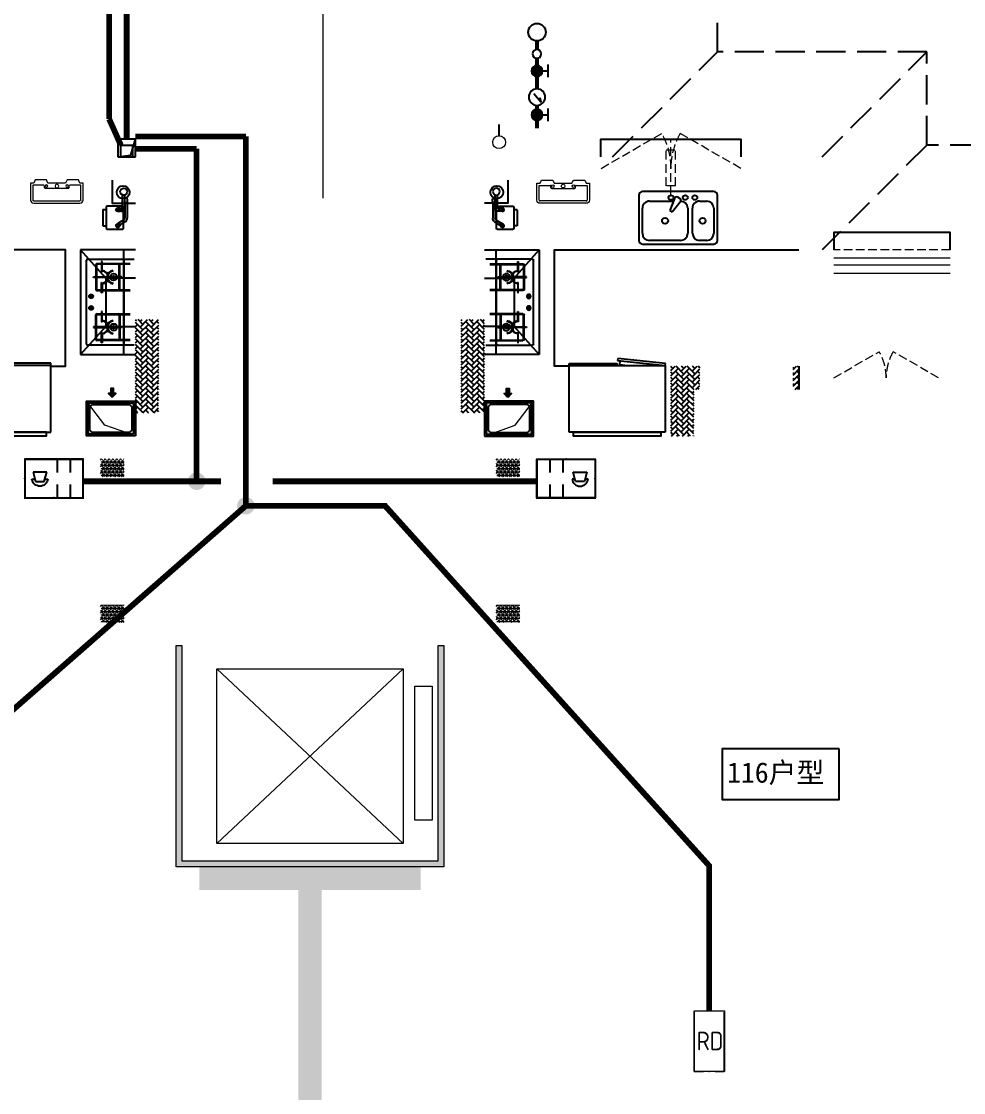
# Model space of a CAD drawing. Extents: x 2803505 to 5851001, y -1372902 to 24339.
# Drawn here: x 3654735 to 3662829, y -917813 to -908609 of the extents above; entities that cross this region are included whole.
import ezdxf
from ezdxf.enums import TextEntityAlignment as Align

# ---------------------------------------------------------------- set-up
doc = ezdxf.new("R2010")
doc.units = 0
doc.header["$LTSCALE"] = 1000
doc.header["$MEASUREMENT"] = 0
doc.linetypes.add('DASH', pattern=[0.35, 0.25, -0.1])
doc.linetypes.add('HIDDEN', pattern=[0.375, 0.25, -0.125])
doc.layers.get('0').update_dxf_attribs({"linetype": 'CONTINUOUS'})
for name, color, linetype in [('!!电气', 1, 'CONTINUOUS'), ('AH-FURNITURE', 1, 'CONTINUOUS'), ('EQUIP-安防', 3, 'CONTINUOUS'), ('IP-bath&kitchen-JOHNSON', 4, 'CONTINUOUS'), ('LVTRY', 252, 'CONTINUOUS'), ('VPIPE-中水', 122, 'CONTINUOUS'), ('VPIPE-凝结', 150, 'CONTINUOUS'), ('VPIPE-给水', 3, 'TG_J'), ('WIRE-安防', 4, 'CONTINUOUS'), ('WIRE-消防', 4, 'CONTINUOUS'), ('WIRE-综合布线', 5, 'DASH'), ('保温', 6, 'CONTINUOUS'), ('卫生间', 6, 'CONTINUOUS'), ('建筑-排气道', 252, 'CONTINUOUS'), ('污水', 3, 'CONTINUOUS'), ('看线', 185, 'CONTINUOUS'), ('给水', 4, 'CONTINUOUS')]:
    doc.layers.add(name, color=color, linetype=linetype)
for name, color, linetype, lineweight in [('3.5方案汇报，与郭总、侯月琴确定户型_t8$0$STAIR', 2, 'CONTINUOUS', 18), ('EQUIP-消防', 3, 'CONTINUOUS', 20), ('PUB_HATCH', 8, 'CONTINUOUS', 9), ('STAIR', 252, 'CONTINUOUS', 20), ('VPIPE-废水', 31, 'TG_F', 18), ('WINDOW', 146, 'CONTINUOUS', 20), ('填充', 251, 'CONTINUOUS', 5), ('平面-栏杆', 56, 'CONTINUOUS', 15), ('平面-看线', 252, 'CONTINUOUS', 15), ('平面-空调室内机', 176, 'CONTINUOUS', 9), ('平面-空调预留孔', 252, 'CONTINUOUS', 15), ('立面-洞口示意', 252, 'CONTINUOUS', 13)]:
    doc.layers.add(name, color=color, linetype=linetype, lineweight=lineweight)
doc.styles.add('_TEL_DIM', font='SIMPLEX', dxfattribs={"width": 0.8, "height": 3.5, "bigfont": 'HZTXT'})
doc.styles.add('DIM_FONT', font='SIMPLEX', dxfattribs={"width": 0.7, "bigfont": 'GBCBIG'})
doc.styles.get("Standard").update_dxf_attribs({"font": 'gbenor.shx', "bigfont": 'gbcbig.shx'})
doc.styles.add('TG_LINETYPE', font='SIMPLEX', dxfattribs={"width": 0.8, "height": 3, "bigfont": 'HZTXT'})
doc.styles.add('黑体', font='simhei.ttf')
doc.linetypes.add('TG_F', pattern='A,2,-0.3,["F",TG_LINETYPE,S=0.1,R=0,X=-0.23,Y=-0.15],0', length=2.3)
doc.linetypes.add('TG_J', pattern='A,2,-0.22,["J",TG_LINETYPE,S=0.1,R=0,X=-0.18,Y=-0.15],0', length=2.22)
pattern_1 = [(90, (0, 0), (-16.49778, 1e-15), [9.525, -19.05]), (210, (0, 0), (8.24889, -14.2874966), [9.525, -19.05]), (150, (6e-16, 9.525), (-8.24889, -14.2874966), [9.525, -19.05])]
pattern_2 = [(45, (0, 0), (0, 47.4157523), [100.584, -33.528]), (135, (23.708, 23.708), (3e-15, 47.4157523), [100.584, -33.528])]

# ---------------------------------------------------------------- blocks, each defined once
blk = doc.blocks.new('rtyg7uyhg')
at = {"layer": 'LVTRY'}
for p, q in [((194234.6, 45488.8), (193621, 45488.8)), ((193590.3, 45458.1), (193590.3, 45069.5)), ((193682.3, 45407), (193887.8, 45407)), ((193896.4, 45429.9), (193857.6, 45326.3)), ((193875.3, 45316), (193945.6, 45401.5)), ((193925.8, 45440.4), (193940.1, 45432.2)), ((194111.9, 45407), (194173.3, 45407)), ((194265.3, 45069.5), (194265.3, 45458.1)), ((193621, 45130.8), (193621, 45345.6)), ((193857.6, 45326.3), (193875.3, 45316)), ((194009.6, 45345.6), (194009.6, 45130.8)), ((194050.5, 45130.8), (194050.5, 45345.6)), ((194234.6, 45345.6), (194234.6, 45130.8)), ((193621, 45038.8), (194234.6, 45038.8)), ((193948.3, 45069.5), (193682.3, 45069.5)), ((194173.3, 45069.5), (194111.9, 45069.5))]:
    blk.add_line(p, q, dxfattribs=at)
for centre, radius in [((193866.4, 45437.7), 20.5), ((193989.2, 45437.7), 20.5), ((194071, 45437.7), 20.5), ((193815.3, 45238.2), 25.6), ((194137.5, 45238.2), 25.6)]:
    blk.add_circle(centre, radius, dxfattribs=at)
for centre, radius, start, end in [((193621, 45458.1), 30.7, 89.99999, 179.99999), ((194234.6, 45458.1), 30.7, 359.99999, 89.99999), ((193682.3, 45345.6), 61.4, 89.99999, 179.99999), ((193915.6, 45422.7), 20.5, 59.99999, 159.46231), ((193929.8, 45414.5), 20.5, 320.53767, 59.99999), ((193948.3, 45345.6), 61.4, 359.99999, 89.99999), ((194111.9, 45345.6), 61.4, 89.99999, 179.99999), ((194173.3, 45345.6), 61.4, 359.99999, 89.99999), ((193682.3, 45130.8), 61.4, 179.99999, 269.99999), ((193948.3, 45130.8), 61.4, 269.99999, 359.99999), ((194111.9, 45130.8), 61.4, 179.99999, 269.99999), ((194173.3, 45130.8), 61.4, 269.99999, 359.99999), ((193621, 45069.5), 30.7, 179.99999, 269.99999), ((194234.6, 45069.5), 30.7, 269.99999, 359.99999)]:
    blk.add_arc(centre, radius, start, end, dxfattribs=at)
at = {"layer": 'LVTRY', "style": 'DIM_FONT', "width": 0.8, "flags": 9}
for tag in ['YSIZE', 'XSIZE']:
    blk.add_attdef(tag, (193927.8, 45487.8), '', height=0.5, rotation=89.99999, dxfattribs=at)
blk = doc.blocks.new('A$C60D053AF')
at = {"layer": 'AH-FURNITURE', "color": 8}
for p, q in [((232.5, -90), (128.3, -90)), ((192.5, -71), (327.6, -71)), ((192.5, -91), (327.6, -91)), ((355.9, -82.7), (384.2, -129)), ((232.5, -110), (128.3, -110)), ((245, -129.5), (245, -122.5)), ((265, -129.5), (265, -122.5)), ((341.7, -96.9), (370, -143.2)), ((255, -281), (255, -251)), ((393, -281), (393, -251)), ((255, -281), (393, -281))]:
    blk.add_line(p, q, dxfattribs=at)
for points in [[(170, -68, 1), (170, -94), (192.5, -94), (192.5, -68)], [(268, -122.5), (268, -107, 0.414214), (248, -87), (232.5, -87), (232.5, -113), (242, -113), (242, -122.5)], [(234, -251), (414, -251, 0.414214), (424, -241), (424, -111, 0.414214), (414, -101), (234, -101, 0.414214), (224, -111), (224, -241, 0.414214)], [(242, -152, 1), (268, -152), (268, -129.5), (242, -129.5)], [(383.8, -161.2, 1), (402.2, -142.8), (386.3, -126.9), (367.9, -145.3)]]:
    blk.add_lwpolyline(points, format="xyb", close=True, dxfattribs=at)
for centre, radius in [((100, -100), 30), ((255, -152), 15), ((255, -152), 10), ((393, -152), 15), ((393, -152), 10)]:
    blk.add_circle(centre, radius, dxfattribs=at)
for radius in [40, 20]:
    blk.add_arc((327.6, -111), radius, 45, 90, dxfattribs=at)
blk = doc.blocks.new('A-Kitchen-7')
at = {"layer": 'LVTRY'}
for p, q in [((-519, 780), (-7, 834)), ((-4, 811), (-515, 756)), ((-29, 767), (-35, 806)), ((-7, 834), (-4, 811)), ((-515, 756), (-519, 780)), ((515, 756), (-515, 756)), ((-515, 756), (-515, 40)), ((-486, 761), (-485, 756)), ((-29, 767), (-112, 756)), ((515, 780), (0, 780)), ((0, 756), (0, 780)), ((515, 756), (515, 780)), ((515, 40), (515, 756)), ((-515, 40), (515, 40))]:
    blk.add_line(p, q, dxfattribs=at)
blk.add_lwpolyline([(-469, 40), (-469, 0), (469, 0), (469, 40)], close=True, dxfattribs=at)
blk = doc.blocks.new('FRSDFDGDGDRGDR')
at = {"layer": '平面-空调预留孔', "color": 252}
for p, q in [((699612.3, 775044), (699612.3, 775441.2)), ((699618.9, 775447.8), (699746.3, 775447.8)), ((699746.3, 775447.8), (699746.3, 775355.4)), ((699719.9, 775342.2), (699719.9, 775143)), ((699726.5, 775348.8), (699739.7, 775348.8)), ((699726.5, 775136.4), (699739.7, 775136.4)), ((699746.3, 775129.8), (699746.3, 775037.4)), ((699746.3, 775037.4), (699618.9, 775037.4))]:
    blk.add_line(p, q, dxfattribs=at)
blk.add_lwpolyline([(699766.1, 775166.7), (699792.5, 775153.5), (699792.5, 775057.2), (699766.1, 775044), (699766.1, 775017.6), (699618.9, 775017.6, -0.414214), (699592.5, 775044), (699592.5, 775441.2, -0.414214), (699618.9, 775467.6), (699766.1, 775467.6), (699766.1, 775441.2), (699792.5, 775428), (699792.5, 775331.6), (699766.1, 775318.4)], format="xyb", close=True, dxfattribs=at)
for centre, radius in [((699739.7, 775331.6), 10.6), ((699739.7, 775243.2), 15.8), ((699739.7, 775153.5), 10.6)]:
    blk.add_circle(centre, radius, dxfattribs=at)
for centre, start, end in [((699618.9, 775441.2), 90, 180), ((699726.5, 775342.2), 90, 180), ((699739.7, 775355.4), 270, 360), ((699726.5, 775143), 180, 270), ((699739.7, 775129.8), 0, 90), ((699618.9, 775044), 180, 270)]:
    blk.add_arc(centre, 6.6, start, end, dxfattribs=at)
blk = doc.blocks.new('*U153')
h = blk.add_hatch(color=5)
h.set_gradient(color1=(0, 0, 255), rotation=180, tint=1)
h.paths.add_polyline_path([(0, 0), (-6.35, -6.35), (-6.35, -2.159), (-15, -2.159), (-15, 2.159), (-6.35, 2.159), (-6.35, 6.35)])
at = {"color": 0, "linetype": 'Continuous'}
blk.add_lwpolyline([(0, 0), (-6.35, -6.35), (-6.35, -2.159), (-15, -2.159), (-15, 2.159), (-6.35, 2.159), (-6.35, 6.35)], close=True, dxfattribs=at)
blk = doc.blocks.new('GDGDRGDRGRD')
at = {"layer": 'PUB_HATCH'}
blk.add_hatch(color=252, dxfattribs=at).paths.add_polyline_path([(430319.8, 370173.6), (430319.8, 370443.6), (430179.8, 370443.6), (430179.8, 370428.6), (430284.8, 370428.6), (430304.8, 370408.6), (430304.8, 370208.6), (430284.8, 370188.6), (429964.8, 370188.6), (429944.8, 370208.6), (429944.8, 370408.6), (429964.8, 370428.6), (430069.8, 370428.6), (430069.8, 370443.6), (429929.8, 370443.6), (429929.8, 370173.6)])
at = {"layer": 'LVTRY', "color": 251}
for p, q in [((430080.5, 371515.4), (429864.6, 371758.3)), ((430334.8, 371758.3), (429864.6, 371758.3)), ((429864.6, 371758.3), (429864.6, 370858.3)), ((430234.8, 370858.3), (430234.8, 371758.3)), ((430334.8, 371515.4), (430080.5, 371515.4)), ((430080.5, 371515.4), (430080.5, 371100.3)), ((429864.6, 370858.3), (430080.5, 371100.3)), ((430080.5, 371100.3), (430334.8, 371100.3)), ((429864.6, 370858.3), (430334.8, 370858.3))]:
    blk.add_line(p, q, dxfattribs=at)
at = {"layer": 'LVTRY'}
for p, q in [((429914.8, 370948.3), (429914.8, 371668.3)), ((429924.8, 371678.3), (430324.8, 371678.3)), ((430289.8, 371638.3), (430004.8, 371638.3)), ((430045.1, 371658.3), (430045.1, 371568.3)), ((430049.6, 371658.3), (430045.1, 371658.3)), ((430049.6, 371568.3), (430049.6, 371658.3)), ((430234.8, 371668.3), (430234.8, 370948.3)), ((429994.8, 371628.3), (429994.8, 371418.3)), ((429999.8, 371628.3), (429999.8, 371418.3)), ((430289.8, 371633.3), (430004.8, 371633.3)), ((430045.1, 371568.3), (430049.6, 371568.3)), ((430194.8, 371418.3), (430194.8, 371628.3)), ((430199.8, 371418.3), (430199.8, 371628.3)), ((429974.8, 371525.6), (430102.3, 371525.6)), ((429974.8, 371521.1), (429974.8, 371525.6)), ((430102.3, 371521.1), (429974.8, 371521.1)), ((430045.1, 371388.3), (430045.1, 371478.3)), ((430045.1, 371478.3), (430049.6, 371478.3)), ((430049.6, 371478.3), (430049.6, 371388.3)), ((430219.8, 371525.6), (430092.3, 371525.6)), ((430092.3, 371525.6), (430092.3, 371521.1)), ((430092.3, 371521.1), (430219.8, 371521.1)), ((430102.3, 371525.6), (430102.3, 371521.1)), ((430219.8, 371521.1), (430219.8, 371525.6)), ((430234.8, 371100.3), (430234.8, 371515.4)), ((429954.8, 371338.9), (429954.8, 371377.7)), ((430004.8, 371413.3), (430289.8, 371413.3)), ((430004.8, 371408.3), (430289.8, 371408.3)), ((430049.6, 371388.3), (430045.1, 371388.3)), ((429935.4, 371358.3), (429974.2, 371358.3)), ((429954.8, 371238.9), (429954.8, 371277.7)), ((429935.4, 371258.3), (429974.2, 371258.3)), ((429994.8, 370988.3), (429994.8, 371198.3)), ((429999.8, 370988.3), (429999.8, 371198.3)), ((430004.8, 371208.3), (430289.8, 371208.3)), ((430004.8, 371203.3), (430289.8, 371203.3)), ((430045.1, 371228.3), (430045.1, 371138.3)), ((430049.6, 371228.3), (430045.1, 371228.3)), ((430049.6, 371138.3), (430049.6, 371228.3)), ((430194.8, 371198.3), (430194.8, 370988.3)), ((430199.8, 371198.3), (430199.8, 370988.3)), ((430102.3, 371095.6), (429974.8, 371095.6)), ((429974.8, 371095.6), (429974.8, 371091.1)), ((429974.8, 371091.1), (430102.3, 371091.1)), ((430045.1, 371138.3), (430049.6, 371138.3)), ((430092.3, 371091.1), (430092.3, 371095.6)), ((430092.3, 371095.6), (430219.8, 371095.6)), ((430219.8, 371091.1), (430092.3, 371091.1)), ((430102.3, 371091.1), (430102.3, 371095.6)), ((430219.8, 371095.6), (430219.8, 371091.1)), ((430045.1, 370958.3), (430045.1, 371048.3)), ((430045.1, 371048.3), (430049.6, 371048.3)), ((430049.6, 371048.3), (430049.6, 370958.3)), ((430324.8, 370938.3), (429924.8, 370938.3)), ((430289.8, 370983.3), (430004.8, 370983.3)), ((430289.8, 370978.3), (430004.8, 370978.3)), ((430049.6, 370958.3), (430045.1, 370958.3))]:
    blk.add_line(p, q, dxfattribs=at)
at = {"layer": 'LVTRY', "color": 252}
for p, q in [((430069.8, 370428.6), (430069.8, 370443.6)), ((430179.8, 370428.6), (430179.8, 370443.6))]:
    blk.add_line(p, q, dxfattribs=at)
at = {"layer": 'LVTRY'}
blk.add_lwpolyline([(429608.8, 370758.3), (429734.8, 370758.3), (429734.8, 371758.3), (427634.8, 371758.3)], dxfattribs=at)
at = {"layer": 'LVTRY', "color": 252}
for points in [[(430334.8, 370158.6), (429914.8, 370158.6), (429914.8, 370458.6), (430334.8, 370458.6)], [(430319.8, 370173.6), (429929.8, 370173.6), (429929.8, 370443.6), (430319.8, 370443.6)], [(429964.8, 370428.6), (430284.8, 370428.6), (430304.8, 370408.6), (430304.8, 370208.6), (430284.8, 370188.6), (429964.8, 370188.6), (429944.8, 370208.6), (429944.8, 370408.6), (429964.8, 370428.6)]]:
    blk.add_lwpolyline(points, close=True, dxfattribs=at)
at = {"layer": 'LVTRY'}
for centre, radius in [((430147.3, 371523.3), 29.7), ((430147.3, 371523.3), 11.7), ((429954.8, 371358.3), 17), ((429954.8, 371258.3), 17), ((430147.3, 371093.3), 29.7), ((430147.3, 371093.3), 11.7)]:
    blk.add_circle(centre, radius, dxfattribs=at)
for centre, radius, start, end in [((429924.8, 371668.3), 10, 90, 180), ((430004.8, 371628.3), 10, 90, 180), ((430189.8, 371628.3), 10, 0, 90), ((430224.8, 371668.3), 10, 0, 90), ((430004.8, 371628.3), 5, 90, 180), ((430047.3, 371523.3), 56.7, 2.27424, 87.72576), ((430047.3, 371523.3), 52.2, 2.47041, 87.52959), ((430147.3, 371523.3), 56.7, 92.27424, 177.72576), ((430147.3, 371523.3), 52.2, 92.47041, 177.52959), ((430189.8, 371628.3), 5, 0, 90), ((430047.3, 371523.3), 56.7, 272.27424, 357.72576), ((430047.3, 371523.3), 52.2, 272.47041, 357.52959), ((430147.3, 371523.3), 56.7, 182.27424, 267.72576), ((430147.3, 371523.3), 52.2, 182.47041, 267.52959), ((430004.8, 371418.3), 10, 180, 270), ((430004.8, 371418.3), 5, 180, 270), ((430189.8, 371418.3), 5, 270, 0), ((430189.8, 371418.3), 10, 270, 0), ((430004.8, 371198.3), 10, 90, 180), ((430004.8, 371198.3), 5, 90, 180), ((430189.8, 371198.3), 10, 0, 90), ((430189.8, 371198.3), 5, 0, 90), ((430047.3, 371093.3), 56.7, 2.27424, 87.72576), ((430047.3, 371093.3), 52.2, 2.47041, 87.52959), ((430047.3, 371093.3), 56.7, 272.27424, 357.72576), ((430047.3, 371093.3), 52.2, 272.47041, 357.52959), ((430147.3, 371093.3), 56.7, 92.27424, 177.72576), ((430147.3, 371093.3), 56.7, 182.27424, 267.72576), ((430147.3, 371093.3), 52.2, 92.47041, 177.52959), ((430147.3, 371093.3), 52.2, 182.47041, 267.52959), ((429924.8, 370948.3), 10, 180, 270), ((430004.8, 370988.3), 10, 180, 270), ((430004.8, 370988.3), 5, 180, 270), ((430189.8, 370988.3), 5, 270, 0), ((430189.8, 370988.3), 10, 270, 0), ((430224.8, 370948.3), 10, 270, 0)]:
    blk.add_arc(centre, radius, start, end, dxfattribs=at)
at = {"layer": '立面-洞口示意', "color": 252}
blk.add_lwpolyline([(430334.8, 370158.6), (430071.3, 370252.5), (429914.8, 370458.6)], dxfattribs=at)
at = {"xscale": -1, "rotation": 270}
blk.add_blockref('FRSDFDGDGDRGDR', (-345582.7, -327434.2), dxfattribs=at)
at = {"rotation": 270}
blk.add_blockref('A$C60D053AF', (430334.8, 372358.3), dxfattribs=at)
at = {"xscale": -1}
blk.add_blockref('rtyg7uyhg', (622599.6, 326769.5), dxfattribs=at)
at = {"layer": 'LVTRY', "color": 1, "extrusion": (0, 0, -1), "xscale": -0.7999999999883585, "yscale": 0.7999999999883585, "zscale": -0.7999999999883585}
blk.add_blockref('A-Kitchen-7', (-429196.8, 370158.6), dxfattribs=at)
at = {"layer": '建筑-排气道', "xscale": -5, "yscale": 5, "zscale": 5, "rotation": 90}
blk.add_blockref('*U153', (430134.7, 370490.9), dxfattribs=at)
blk = doc.blocks.new('GDFGDGRD')
at = {"layer": '保温', "linetype": 'ByBlock', "ltscale": 10}
h = blk.add_hatch(dxfattribs=at)
h.set_pattern_fill('AR-HBONE', color=251, scale=55)
h.set_pattern_definition(pattern_2)
h.paths.add_polyline_path([(431616.6, 372623.9), (431816.6, 372623.9), (431816.7, 373423.7), (431616.7, 373423.7)])
h = blk.add_hatch(dxfattribs=at)
h.set_pattern_fill('AR-HBONE', color=251, scale=55)
h.set_pattern_definition(pattern_2)
h.paths.add_polyline_path([(434616.6, 372623.9), (434416.6, 372623.9), (434416.5, 373423.7), (434616.5, 373423.7)])
h = blk.add_hatch(dxfattribs=at)
h.set_pattern_fill('AR-HBONE', color=251, scale=55)
h.set_pattern_definition(pattern_2)
h.paths.add_polyline_path([(436215.3, 372423.6), (436216.6, 373023.7), (436416.6, 373023.7), (436415.3, 372423.6)])
h = blk.add_hatch(dxfattribs=at)
h.set_pattern_fill('AR-HBONE', color=251, scale=55)
h.set_pattern_definition(pattern_2)
h.paths.add_polyline_path([(436416.6, 372823.7), (436416.6, 373023.7), (436466.6, 373023.7), (436466.6, 372823.7)])
h = blk.add_hatch(dxfattribs=at)
h.set_pattern_fill('AR-HBONE', color=251, scale=55)
h.set_pattern_definition(pattern_2)
h.paths.add_polyline_path([(437266.6, 372823.7), (437266.6, 373023.7), (437316.6, 373023.7), (437316.6, 372823.7)])
at = {"layer": '保温', "linetype": 'Continuous', "ltscale": 10}
h = blk.add_hatch(dxfattribs=at)
h.set_pattern_fill('HEX', color=251, scale=10, angle=90, style=0)
h.set_pattern_definition(pattern_1)
h.paths.add_polyline_path([(431316.6, 372073.7), (431516.6, 372073.7), (431516.7, 372223.7), (431316.7, 372223.7)])
h = blk.add_hatch(dxfattribs=at)
h.set_pattern_fill('HEX', color=251, scale=10, angle=90, style=0)
h.set_pattern_definition(pattern_1)
h.paths.add_polyline_path([(434916.6, 372073.7), (434716.6, 372073.7), (434716.5, 372223.7), (434916.5, 372223.7)])
h = blk.add_hatch(dxfattribs=at)
h.set_pattern_fill('HEX', color=251, scale=10, angle=90, style=0)
h.set_pattern_definition(pattern_1)
h.paths.add_polyline_path([(431316.6, 370823.7), (431516.6, 370823.7), (431516.7, 370973.7), (431316.7, 370973.7)])
h = blk.add_hatch(dxfattribs=at)
h.set_pattern_fill('HEX', color=251, scale=10, angle=90, style=0)
h.set_pattern_definition(pattern_1)
h.paths.add_polyline_path([(434916.6, 370823.7), (434716.6, 370823.7), (434716.5, 370973.7), (434916.5, 370973.7)])
h = blk.add_hatch(dxfattribs=at)
h.set_pattern_fill('HEX', color=251, scale=10, angle=90, style=0)
h.set_pattern_definition([(90, (-70765.891, -151624.736), (-16.49778, 1e-15), [9.525, -19.05]), (210, (-70765.891, -151624.736), (8.24889, -14.2874966), [9.525, -19.05]), (150, (-70765.891, -151615.211), (-8.24889, -14.2874966), [9.525, -19.05])])
h.paths.add_polyline_path([(434066.6, 368523.7), (434066.6, 368723.7), (432166.6, 368723.7), (432166.6, 368523.7)])
h = blk.add_hatch(dxfattribs=at)
h.set_pattern_fill('HEX', color=251, scale=10, angle=90, style=0)
h.set_pattern_definition([(90, (-70765.891, -152124.736), (-16.49778, 1e-15), [9.525, -19.05]), (210, (-70765.891, -152124.736), (8.24889, -14.2874966), [9.525, -19.05]), (150, (-70765.891, -152115.211), (-8.24889, -14.2874966), [9.525, -19.05])])
h.paths.add_polyline_path([(433016.7, 363923.7), (433216.7, 363923.7), (433216.7, 368523.7), (433016.7, 368523.7)])
at = {"layer": '保温', "color": 251, "linetype": 'ByBlock', "ltscale": 10}
blk.add_line((437316.6, 373023.7), (437316.6, 372823.7), dxfattribs=at)
blk = doc.blocks.new('A$C2705576B')
at = {"layer": '给水'}
h = blk.add_hatch(color=252, dxfattribs=at)
edge = h.paths.add_edge_path()
edge.add_arc((417.5, -1741.2), 47.2, 0, 360)
h = blk.add_hatch(color=252, dxfattribs=at)
edge = h.paths.add_edge_path()
edge.add_arc((794.7, -1741.2), 47.2, 0, 360)
at = {"layer": '给水', "color": 252}
for p, q in [((363.1, -1645.4), (471.8, -1645.4)), ((417.5, -1741.2), (417.5, -1645.4)), ((740.3, -1645.4), (849, -1645.4)), ((794.7, -1741.2), (794.7, -1645.4)), ((601.1, -1768.1), (525.3, -1704.3)), ((525.3, -1704.3), (564, -1715))]:
    blk.add_line(p, q, dxfattribs=at)
at = {"layer": '给水', "color": 252, "const_width": 35.4}
for points in [[(499.1, -1741.2), (302.5, -1741.2)], [(903.5, -1741.2), (640.6, -1741.2)], [(1052.8, -1741.2), (978.5, -1741.2)]]:
    blk.add_lwpolyline(points, dxfattribs=at)
at = {"layer": '给水', "color": 252}
for centre, radius in [((417.5, -1741.2), 47.2), ((569.8, -1741.2), 70.8), ((794.7, -1741.2), 47.2), ((941, -1741.2), 37.5)]:
    blk.add_circle(centre, radius, dxfattribs=at)
blk = doc.blocks.new('dongkong')
at = {"layer": '平面-空调预留孔', "color": 8, "linetype": 'HIDDEN', "ltscale": 0.3}
for p, q in [((-603796, 210899.9), (-603796, 210431.5)), ((-603836, 210821), (-603836, 210510.8)), ((-603836, 210821), (-603756, 210821)), ((-603756, 210821), (-603756, 210510.8))]:
    blk.add_line(p, q, dxfattribs=at)
blk.add_lwpolyline([(-603756, 210510.8), (-603836, 210510.8)], dxfattribs=at)
blk = doc.blocks.new('A$C1F074C3D')
at = {"layer": 'STAIR', "color": 252}
blk.add_line((-1190, 4160), (-1190, 1703.5), dxfattribs=at)
blk = doc.blocks.new('A$C148B7D8E')
at = {"layer": '卫生间', "color": 252, "linetype": 'DASH'}
for p, q in [((15200, 9900), (16100, 10800)), ((17000, 9900), (17900, 10800)), ((17900, 10000), (17000, 9100))]:
    blk.add_line(p, q, dxfattribs=at)
blk.add_lwpolyline([(25100, 9000), (24300, 9000), (24300, 10000), (17900, 10000), (17900, 10800), (16100, 10800), (16100, 12200)], dxfattribs=at)
blk = doc.blocks.new('A$C66B635E3')
at = {"layer": '填充'}
h = blk.add_hatch(dxfattribs=at)
h.set_pattern_fill('隔热材料02', color=252, scale=100, style=0)
h.set_pattern_definition([(0, (-1161708.397, -603838.63), (0, 50), []), (0, (-1161708.397, -603821.964), (0, 50), []), (270, (-1161664.656, -603813.333), (50, -9e-15), [5.01775, -44.98225]), (270, (-1161702.115, -603813.333), (50, -9e-15), [5.01775, -44.98225]), (90, (-1161676.603, -603847.26), (-50, 3e-15), [5.01775, -44.98225]), (90, (-1161690.17, -603847.26), (-50, 3e-15), [5.01775, -44.98225]), (180, (-1161658.373, -603855.3), (-6e-15, -50), [50.02425, 0.02425]), (135, (-1161672.33, -603852.79), (3e-15, 49.99987405), [4.268, -66.44275]), (116.56505, (-1161625.348, -603849.77), (0.00011283, 49.99993342), [2.805, -108.9985]), (116.56505, (-1161675.348, -603849.77), (0.00011283, 49.99993342), [2.805, -108.9985]), (153.43495, (-1161617.313, -603855.298), (-0.0001128, 49.9999334), [5.61, -106.1935]), (153.43495, (-1161667.313, -603855.298), (-0.0001128, 49.9999334), [5.61, -106.1935]), (63.43495, (-1161626.603, -603842.244), (-0.00011283, 49.99993342), [26.714, -85.0895]), (63.43495, (-1161676.603, -603842.244), (-0.00011283, 49.99993342), [26.714, -85.0895]), (116.56505, (-1161614.656, -603813.333), (0.00011283, 49.99993342), [2.805, -108.9985]), (116.56505, (-1161664.656, -603813.333), (0.00011283, 49.99993342), [2.805, -108.9985]), (135, (-1161665.91, -603810.824), (3e-15, 49.99987405), [4.268, -66.44275]), (153.43495, (-1161618.93, -603807.806), (-0.0001128, 49.9999334), [5.61, -106.1935]), (153.43495, (-1161668.93, -603807.806), (-0.0001128, 49.9999334), [5.61, -106.1935]), (45, (-1161700.86, -603810.824), (0, 49.99987405), [4.268, -66.44275]), (63.43495, (-1161652.115, -603813.333), (-0.00011283, 49.99993342), [2.805, -108.9985]), (63.43495, (-1161702.115, -603813.333), (-0.00011283, 49.99993342), [2.805, -108.9985]), (26.56505, (-1161647.842, -603807.806), (0.0001128, 49.9999334), [5.61, -106.1935]), (26.56505, (-1161697.842, -603807.806), (0.0001128, 49.9999334), [5.61, -106.1935]), (116.56505, (-1161640.168, -603842.244), (0.00011283, 49.99993342), [26.714, -85.0895]), (116.56505, (-1161690.168, -603842.244), (0.00011283, 49.99993342), [26.714, -85.0895]), (45, (-1161694.44, -603852.79), (0, 49.99987405), [4.268, -66.44275]), (63.43495, (-1161641.422, -603849.77), (-0.00011283, 49.99993342), [2.805, -108.9985]), (63.43495, (-1161691.422, -603849.77), (-0.00011283, 49.99993342), [2.805, -108.9985]), (26.56505, (-1161649.46, -603855.298), (0.0001128, 49.9999334), [5.61, -106.1935]), (26.56505, (-1161699.46, -603855.298), (0.0001128, 49.9999334), [5.61, -106.1935])])
h.paths.add_polyline_path([(13600, 6800), (13650, 6800), (13650, 4900), (11350, 4900), (11350, 6800), (11400, 6800), (11400, 4950), (13600, 4950)])
at = {"color": 252}
blk.add_lwpolyline([(17047.1, 5913.6), (16041.1, 5913.6), (16041.1, 5477.6), (17047.1, 5477.6)], close=True, dxfattribs=at)
at = {"layer": '3.5方案汇报，与郭总、侯月琴确定户型_t8$0$STAIR', "color": 252}
for p, q in [((13300, 6600), (11700, 5100)), ((11700, 6600), (13300, 5100))]:
    blk.add_line(p, q, dxfattribs=at)
for points in [[(11700, 5100), (11700, 6600), (13300, 6600), (13300, 5100)], [(13400, 5300), (13400, 6450), (13550, 6450), (13550, 5300)]]:
    blk.add_lwpolyline(points, close=True, dxfattribs=at)
at = {"layer": 'IP-bath&kitchen-JOHNSON', "color": 252}
for points in [[(10800, 10800), (10800, 10600), (11000, 10600)], [(14200, 10800), (14200, 10600), (14000, 10600)]]:
    blk.add_lwpolyline(points, dxfattribs=at)
at = {"layer": 'VPIPE-中水', "color": 252, "linetype": 'Continuous'}
for centre in [(10894.8, 10695), (14105.2, 10695)]:
    blk.add_circle(centre, 55, dxfattribs=at)
at = {"layer": 'VPIPE-凝结', "color": 252}
blk.add_line((14125, 11180), (14125, 11278), dxfattribs=at)
at = {"layer": 'VPIPE-废水', "color": 252}
blk.add_circle((14125, 11125), 55, dxfattribs=at)
at = {"layer": 'VPIPE-给水', "color": 252, "linetype": 'Continuous'}
blk.add_circle((14450, 12070), 75, dxfattribs=at)
at = {"layer": 'WINDOW', "color": 252, "linetype": 'DASH', "ltscale": 0.3}
for points in [[(15001.9, 10900), (15521.5, 11200, -0.131652), (15601.9, 10900)], [(16200, 10900), (15680.4, 11200, 0.131652), (15600, 10900)], [(17000, 9100), (17389.8, 9324.9, -0.131605), (17450, 9100)], [(17900, 9100), (17510.2, 9324.9, 0.131605), (17450, 9100)]]:
    blk.add_lwpolyline(points, format="xyb", dxfattribs=at)
at = {"layer": '填充', "color": 252}
blk.add_lwpolyline([(13600, 6800), (13650, 6800), (13650, 4900), (11350, 4900), (11350, 6800), (11400, 6800), (11400, 4950), (13600, 4950)], close=True, dxfattribs=at)
at = {"layer": '平面-栏杆', "color": 252}
for points in [[(17000, 10130.1), (18000, 10130.3)], [(17000, 10070.1), (18000, 10070.3)]]:
    blk.add_lwpolyline(points, dxfattribs=at)
at = {"layer": '平面-看线', "color": 252, "linetype": 'DASH', "ltscale": 0.3}
blk.add_lwpolyline([(18000, 10200), (17000, 10200)], dxfattribs=at)
at = {"layer": '平面-看线', "color": 252}
blk.add_lwpolyline([(17000, 10000), (18000, 10000)], dxfattribs=at)
at = {"layer": '看线', "color": 252, "ltscale": 0.5}
for points in [[(15000, 11000), (15000, 11150), (16200, 11150), (16200, 11000)], [(18000, 10200), (18000, 10350), (17000, 10350), (17000, 10200)]]:
    blk.add_lwpolyline(points, dxfattribs=at)
at = {"color": 252}
for name, p in [('A$C148B7D8E', (-100, 1100)), ('A$C1F074C3D', (13800, 8940)), ('GDGDRGDRGRD', (-419334.8, -361557.7)), ('GDFGDGRD', (-420616.6, -363823.7))]:
    blk.add_blockref(name, p, dxfattribs=at)
at = {"color": 252, "xscale": -1}
blk.add_blockref('GDGDRGDRGRD', (444334.8, -361558.3), dxfattribs=at)
at = {"layer": '平面-空调室内机', "color": 252, "ltscale": 0.3, "rotation": 180}
blk.add_blockref('dongkong', (-588196, 221570.8), dxfattribs=at)
at = {"layer": '污水', "color": 252, "xscale": -1, "rotation": 269.999999999891}
blk.add_blockref('A$C2705576B', (16191.2, 10942.2), dxfattribs=at)
at = {"color": 252, "style": '黑体'}
blk.add_text('116户型', height=175, dxfattribs=at).set_placement((16083.3, 5621.5))
blk = doc.blocks.new('A$C04F44ECC')
at = {"layer": '!!电气'}
for p, q in [((0, 0), (-300, 0)), ((-300, 0), (-300, -300)), ((-250, -200), (-250, 0)), ((0, 0), (-223, -27)), ((-50, 0), (-50, -200)), ((0, -300), (0, 0)), ((-223, -27), (-300, -300)), ((-300, -300), (0, -300)), ((-50, -200), (-250, -200))]:
    blk.add_line(p, q, dxfattribs=at)
blk = doc.blocks.new('$equip$00002628')
at = {"linetype": 'Continuous'}
for p, q in [((-0.625, 0.415), (0.625, 0.415)), ((-0.625, -0.415), (-0.625, 0.415)), ((0.071, 0.129), (0.071, 0.415)), ((0.35, 0.129), (0.35, 0.415)), ((0.625, 0.415), (0.625, -0.415)), ((-0.472, 0.01), (-0.409, 0.01)), ((-0.446, -0.138), (-0.395, 0.058)), ((-0.395, 0.058), (-0.395, 0.058)), ((-0.395, 0.058), (-0.206, 0.058)), ((-0.206, 0.058), (-0.155, -0.138)), ((-0.191, 0.01), (-0.129, 0.01)), ((-0.155, -0.138), (-0.446, -0.138)), ((0.071, -0.415), (0.071, -0.129)), ((0.35, -0.415), (0.35, -0.129)), ((0.625, -0.415), (-0.625, -0.415))]:
    blk.add_line(p, q, dxfattribs=at)
at = {"const_width": 0.04}
blk.add_lwpolyline([(-0.625, 0.415), (0.625, 0.415), (0.625, -0.415), (-0.625, -0.415), (-0.625, 0.415), (0.625, 0.415)], dxfattribs=at)
at = {"linetype": 'Continuous'}
blk.add_arc((-0.3, -0.011), 0.173, 6.9897, 173.0103, dxfattribs=at)
for p in [(0, 0.415), (-0.625, 0), (0.625, 0), (0, -0.415)]:
    blk.add_point(p)
at = {"color": 7, "style": '_TEL_DIM', "flags": 1}
blk.add_attdef('A', text='', height=0.000025, dxfattribs=at).set_placement((0, 0), align=Align.MIDDLE_CENTER)
blk = doc.blocks.new('$equip$00002771')
for p, q in [((-0.65, 0.65), (-0.65, 0)), ((0.65, 0.65), (-0.65, 0.65)), ((0.65, 0), (0.65, 0.65)), ((-0.65, 0), (0.65, 0))]:
    blk.add_line(p, q)
at = {"const_width": 0.04}
blk.add_lwpolyline([(-0.65, 0.65), (-0.65, 0), (0.65, 0), (0.65, 0.65), (-0.65, 0.65), (-0.65, 0)], dxfattribs=at)
for p in [(0, 0.65), (-0.65, 0.325), (0.65, 0.325), (0, 0)]:
    blk.add_point(p)
at = {"color": 7}
blk.add_attdef('$TEXT$', text='', height=0.4, dxfattribs=at).set_placement((0.006, 0.343), align=Align.MIDDLE_CENTER)
at = {"color": 7, "flags": 1}
for tag, height, p in [('B', 0.4, (0.905, 0.246)), ('A', 0.00002, (0, 0))]:
    blk.add_attdef(tag, text='', height=height, dxfattribs=at).set_placement(p, align=Align.MIDDLE_CENTER)

msp = doc.modelspace()

# ---------------------------------------------------------------- hatches: boundary and pattern name
at = {"layer": '!!电气'}
h = msp.add_hatch(color=0, dxfattribs=at)
edge = h.paths.add_edge_path()
edge.add_arc((3656239.4, -912560.5), 75.5, -89.96552, 270.03448)
h = msp.add_hatch(color=0, dxfattribs=at)
edge = h.paths.add_edge_path()
edge.add_arc((3656663.1, -912770.9), 75.5, -89.96552, 270.03448)

# ---------------------------------------------------------------- linework, layer by layer
at = {"layer": 'WIRE-安防', "color": 6, "const_width": 50}
for points in [[(3655638.6, -909622), (3655638.6, -905397.3)], [(3655713.6, -909704.1), (3656239.4, -909704.1)], [(3656239.4, -909704.1), (3656239.4, -912560.5)], [(3655263.6, -912560.5), (3656449.4, -912560.5)], [(3656892.4, -912560.5), (3659163.6, -912560.5)]]:
    msp.add_lwpolyline(points, dxfattribs=at)
at = {"layer": 'WIRE-消防', "color": 4, "const_width": 50}
for points in [[(3655488.3, -907399.9), (3655488.3, -909447.9)], [(3655488.3, -909447.9), (3655588.6, -909672)]]:
    msp.add_lwpolyline(points, dxfattribs=at)
at = {"layer": 'WIRE-综合布线', "color": 4, "const_width": 50}
for points in [[(3656663.1, -909597.7), (3655713.6, -909597.7)], [(3656663.1, -909597.7), (3656663.1, -912770.9)], [(3656663.1, -912770.9), (3653783.6, -915294.3), (3653783.6, -917112)], [(3660643.6, -917112), (3660643.6, -915864.6), (3657857.9, -912770.9), (3656663.1, -912770.9)]]:
    msp.add_lwpolyline(points, dxfattribs=at)

# ---------------------------------------------------------------- block references
at = {"layer": '!!电气'}
msp.add_blockref('A$C66B635E3', (3644713.6, -920772), dxfattribs=at)
at = {"xscale": 0.5, "yscale": 0.5, "zscale": 0.5, "rotation": 180.00000009087}
msp.add_blockref('A$C04F44ECC', (3655563.6, -909772), dxfattribs=at)
at = {"layer": 'EQUIP-安防', "color": 6, "yscale": 400, "zscale": 400, "rotation": 180}
for p, xscale in [((3655013.6, -912538), -400), ((3659413.6, -912538), 400)]:
    msp.add_blockref('$equip$00002628', p, dxfattribs=dict(at, xscale=xscale))
at = {"layer": 'EQUIP-消防', "color": 6}
ref = msp.add_blockref('$equip$00002771', (3660513.6, -917372), dxfattribs=dict(at, xscale=-400, yscale=400, zscale=400, rotation=269.9999999997599))
ref.add_attrib('$TEXT$', 'RD', dxfattribs={"layer": '0', "color": 7, "height": 160}).set_placement((3660650.8, -917369.5), align=Align.MIDDLE_CENTER)

doc.saveas('drawing.dxf')
